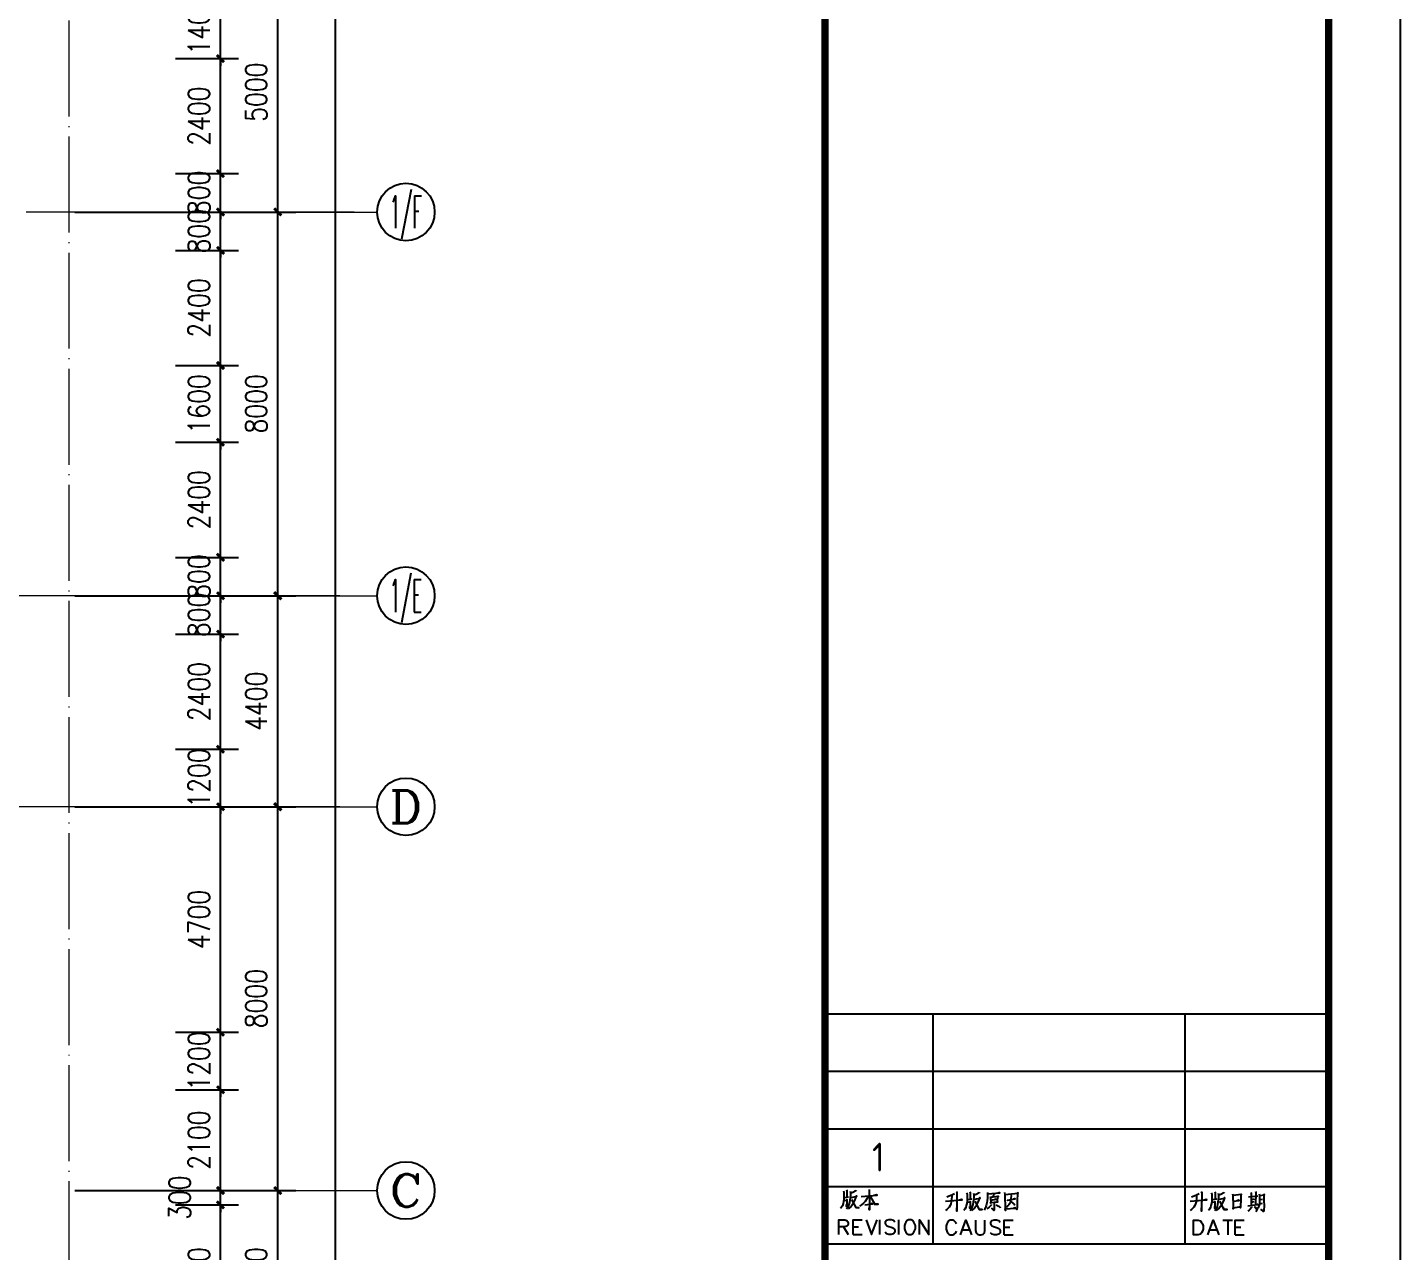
# Model space of a CAD drawing. Extents: x 1417642 to 3570900, y 124798 to 1191112.
# Drawn here: x 1589714 to 1618342, y 533098 to 558619 of the extents above; entities that cross this region are included whole.
import ezdxf
from ezdxf.enums import TextEntityAlignment as Align

# ---------------------------------------------------------------- set-up
doc = ezdxf.new("R2010")
doc.units = 0
doc.header["$LTSCALE"] = 1000
doc.header["$MEASUREMENT"] = 0
doc.linetypes.add('DOTE', pattern=[2.42, 2, -0.2, 0.02, -0.2])
doc.layers.get('0').update_dxf_attribs({"linetype": 'CONTINUOUS'})
doc.layers.get('Defpoints').update_dxf_attribs({"linetype": 'CONTINUOUS'})
for name, color, linetype in [('AXIS', 3, 'CONTINUOUS'), ('AXIS_TEXT', 7, 'CONTINUOUS'), ('DOTE', 1, 'DOTE'), ('PUB_DIM', 3, 'CONTINUOUS'), ('PUB_TITLE', 4, 'CONTINUOUS'), ('图戳', 211, 'CONTINUOUS')]:
    doc.layers.add(name, color=color, linetype=linetype)
doc.styles.add('_TCH_AXIS', font='COMPLEX', dxfattribs={"bigfont": 'GBCBIG'})
doc.styles.add('DIM_FONT', font='SIMPLEX.shx', dxfattribs={"width": 0.8})
doc.styles.get("Standard").update_dxf_attribs({"font": 'GBENOR', "bigfont": 'GBCBIG'})
doc.dimstyles.new('DIMN150', dxfattribs={"dimscale": 1.5, "dimtxt": 300, "dimasz": 100, "dimexe": 250, "dimexo": 300, "dimgap": 150, "dimtad": 1, "dimdec": 0, "dimzin": 0, "dimdsep": 46, "dimtxsty": 'DIM_FONT', "dimblk": 'ARCHTICK', "dimcen": 0.09, "dimdle": 1.5, "dimclrt": 7, "dimazin": 2, "dimtfac": 1, "dimtdec": 0, "dimtix": 1, "dimtmove": 2, "dimatfit": 3, "dimldrblk": 'ARCHTICK', "dimfxl": 1, "dimtolj": 1, "dimtzin": 0, "dimarcsym": 0})

# ---------------------------------------------------------------- blocks, each defined once
blk = doc.blocks.new('_ArchTick')
at = {"color": 0, "linetype": 'ByBlock', "const_width": 0.4}
blk.add_lwpolyline([(-0.5, -0.5), (0.5, 0.5)], dxfattribs=at)
blk = doc.blocks.new('*D2595')
at = {"layer": 'Defpoints', "color": 0}
for p in [(1592347, 534071), (1593738, 534071), (1592347, 531071)]:
    blk.add_point(p, dxfattribs=at)
at = {"layer": 'PUB_DIM', "color": 0, "lineweight": -2}
for p, q in [((1592797, 534071), (1594113, 534071)), ((1593738, 531069), (1593738, 534073)), ((1592797, 531071), (1594113, 531071))]:
    blk.add_line(p, q, dxfattribs=at)
at = {"layer": 'PUB_DIM', "color": 0, "lineweight": -2, "xscale": 150, "yscale": 150, "zscale": 150}
for p, rotation in [((1593738, 534071), 90), ((1593738, 531071), 270)]:
    blk.add_blockref('_ArchTick', p, dxfattribs=dict(at, rotation=rotation))
at = {"layer": 'PUB_DIM', "color": 7, "insert": (1593288, 532571), "char_height": 450, "attachment_point": 5, "rotation": 90, "style": 'DIM_FONT'}
blk.add_mtext('\\A1;3000', dxfattribs=at)
blk = doc.blocks.new('*D2596')
at = {"layer": 'Defpoints', "color": 0}
for p in [(1592347, 534371), (1593738, 534371), (1592347, 534071)]:
    blk.add_point(p, dxfattribs=at)
at = {"layer": 'PUB_DIM', "color": 0, "lineweight": -2}
for p, q in [((1593738, 534371), (1593738, 534521)), ((1592797, 534371), (1594113, 534371)), ((1593738, 534071), (1593738, 534371)), ((1592797, 534071), (1594113, 534071)), ((1593738, 534071), (1593738, 533921))]:
    blk.add_line(p, q, dxfattribs=at)
at = {"layer": 'PUB_DIM', "color": 0, "lineweight": -2, "xscale": 150, "yscale": 150, "zscale": 150}
for p, rotation in [((1593738, 534371), 270), ((1593738, 534071), 90)]:
    blk.add_blockref('_ArchTick', p, dxfattribs=dict(at, rotation=rotation))
at = {"layer": 'PUB_DIM', "color": 7, "insert": (1592887, 534221), "char_height": 450, "attachment_point": 5, "rotation": 90, "style": 'DIM_FONT'}
blk.add_mtext('\\A1;300', dxfattribs=at)
blk = doc.blocks.new('*D2597')
at = {"layer": 'Defpoints', "color": 0}
for p in [(1592347, 536471), (1593738, 536471), (1592347, 534371)]:
    blk.add_point(p, dxfattribs=at)
at = {"layer": 'PUB_DIM', "color": 0, "lineweight": -2}
for p, q in [((1592797, 536471), (1594113, 536471)), ((1593738, 534369), (1593738, 536473)), ((1592797, 534371), (1594113, 534371))]:
    blk.add_line(p, q, dxfattribs=at)
at = {"layer": 'PUB_DIM', "color": 0, "lineweight": -2, "xscale": 150, "yscale": 150, "zscale": 150}
for p, rotation in [((1593738, 536471), 90), ((1593738, 534371), 270)]:
    blk.add_blockref('_ArchTick', p, dxfattribs=dict(at, rotation=rotation))
at = {"layer": 'PUB_DIM', "color": 7, "insert": (1593288, 535421), "char_height": 450, "attachment_point": 5, "rotation": 90, "style": 'DIM_FONT'}
blk.add_mtext('\\A1;2100', dxfattribs=at)
blk = doc.blocks.new('*D2598')
at = {"layer": 'Defpoints', "color": 0}
for p in [(1592347, 537671), (1593738, 537671), (1592347, 536471)]:
    blk.add_point(p, dxfattribs=at)
at = {"layer": 'PUB_DIM', "color": 0, "lineweight": -2}
for p, q in [((1592797, 537671), (1594113, 537671)), ((1593738, 537671), (1593738, 537821)), ((1593738, 536471), (1593738, 537671)), ((1592797, 536471), (1594113, 536471)), ((1593738, 536471), (1593738, 536321))]:
    blk.add_line(p, q, dxfattribs=at)
at = {"layer": 'PUB_DIM', "color": 0, "lineweight": -2, "xscale": 150, "yscale": 150, "zscale": 150}
for p, rotation in [((1593738, 537671), 270), ((1593738, 536471), 90)]:
    blk.add_blockref('_ArchTick', p, dxfattribs=dict(at, rotation=rotation))
at = {"layer": 'PUB_DIM', "color": 7, "insert": (1593288, 537071), "char_height": 450, "attachment_point": 5, "rotation": 90, "style": 'DIM_FONT'}
blk.add_mtext('\\A1;1200', dxfattribs=at)
blk = doc.blocks.new('*D2599')
at = {"layer": 'Defpoints', "color": 0}
for p in [(1592347, 542371), (1593738, 542371), (1592347, 537671)]:
    blk.add_point(p, dxfattribs=at)
at = {"layer": 'PUB_DIM', "color": 0, "lineweight": -2}
for p, q in [((1592797, 542371), (1594113, 542371)), ((1593738, 537669), (1593738, 542373)), ((1592797, 537671), (1594113, 537671))]:
    blk.add_line(p, q, dxfattribs=at)
at = {"layer": 'PUB_DIM', "color": 0, "lineweight": -2, "xscale": 150, "yscale": 150, "zscale": 150}
for p, rotation in [((1593738, 542371), 90), ((1593738, 537671), 270)]:
    blk.add_blockref('_ArchTick', p, dxfattribs=dict(at, rotation=rotation))
at = {"layer": 'PUB_DIM', "color": 7, "insert": (1593288, 540021), "char_height": 450, "attachment_point": 5, "rotation": 90, "style": 'DIM_FONT'}
blk.add_mtext('\\A1;4700', dxfattribs=at)
blk = doc.blocks.new('*D2600')
at = {"layer": 'Defpoints', "color": 0}
for p in [(1592347, 543571), (1593738, 543571), (1592347, 542371)]:
    blk.add_point(p, dxfattribs=at)
at = {"layer": 'PUB_DIM', "color": 0, "lineweight": -2}
for p, q in [((1593738, 543571), (1593738, 543721)), ((1592797, 543571), (1594113, 543571)), ((1593738, 542371), (1593738, 543571)), ((1592797, 542371), (1594113, 542371)), ((1593738, 542371), (1593738, 542221))]:
    blk.add_line(p, q, dxfattribs=at)
at = {"layer": 'PUB_DIM', "color": 0, "lineweight": -2, "xscale": 150, "yscale": 150, "zscale": 150}
for p, rotation in [((1593738, 543571), 270), ((1593738, 542371), 90)]:
    blk.add_blockref('_ArchTick', p, dxfattribs=dict(at, rotation=rotation))
at = {"layer": 'PUB_DIM', "color": 7, "insert": (1593288, 542971), "char_height": 450, "attachment_point": 5, "rotation": 90, "style": 'DIM_FONT'}
blk.add_mtext('\\A1;1200', dxfattribs=at)
blk = doc.blocks.new('*D2601')
at = {"layer": 'Defpoints', "color": 0}
for p in [(1592347, 545971), (1593738, 545971), (1592347, 543571)]:
    blk.add_point(p, dxfattribs=at)
at = {"layer": 'PUB_DIM', "color": 0, "lineweight": -2}
for p, q in [((1592797, 545971), (1594113, 545971)), ((1593738, 543569), (1593738, 545973)), ((1592797, 543571), (1594113, 543571))]:
    blk.add_line(p, q, dxfattribs=at)
at = {"layer": 'PUB_DIM', "color": 0, "lineweight": -2, "xscale": 150, "yscale": 150, "zscale": 150}
for p, rotation in [((1593738, 545971), 90), ((1593738, 543571), 270)]:
    blk.add_blockref('_ArchTick', p, dxfattribs=dict(at, rotation=rotation))
at = {"layer": 'PUB_DIM', "color": 7, "insert": (1593288, 544771), "char_height": 450, "attachment_point": 5, "rotation": 90, "style": 'DIM_FONT'}
blk.add_mtext('\\A1;2400', dxfattribs=at)
blk = doc.blocks.new('*D2602')
at = {"layer": 'Defpoints', "color": 0}
for p in [(1592347, 546771), (1593738, 546771), (1592347, 545971)]:
    blk.add_point(p, dxfattribs=at)
at = {"layer": 'PUB_DIM', "color": 0, "lineweight": -2}
for p, q in [((1593738, 546771), (1593738, 546921)), ((1592797, 546771), (1594113, 546771)), ((1593738, 545971), (1593738, 546771)), ((1592797, 545971), (1594113, 545971)), ((1593738, 545971), (1593738, 545821))]:
    blk.add_line(p, q, dxfattribs=at)
at = {"layer": 'PUB_DIM', "color": 0, "lineweight": -2, "xscale": 150, "yscale": 150, "zscale": 150}
for p, rotation in [((1593738, 546771), 270), ((1593738, 545971), 90)]:
    blk.add_blockref('_ArchTick', p, dxfattribs=dict(at, rotation=rotation))
at = {"layer": 'PUB_DIM', "color": 7, "insert": (1593288, 546371), "char_height": 450, "attachment_point": 5, "rotation": 90, "style": 'DIM_FONT'}
blk.add_mtext('\\A1;800', dxfattribs=at)
blk = doc.blocks.new('*D2603')
at = {"layer": 'Defpoints', "color": 0}
for p in [(1592347, 547571), (1593738, 547571), (1592347, 546771)]:
    blk.add_point(p, dxfattribs=at)
at = {"layer": 'PUB_DIM', "color": 0, "lineweight": -2}
for p, q in [((1593738, 547571), (1593738, 547721)), ((1592797, 547571), (1594113, 547571)), ((1593738, 546771), (1593738, 547571)), ((1592797, 546771), (1594113, 546771)), ((1593738, 546771), (1593738, 546621))]:
    blk.add_line(p, q, dxfattribs=at)
at = {"layer": 'PUB_DIM', "color": 0, "lineweight": -2, "xscale": 150, "yscale": 150, "zscale": 150}
for p, rotation in [((1593738, 547571), 270), ((1593738, 546771), 90)]:
    blk.add_blockref('_ArchTick', p, dxfattribs=dict(at, rotation=rotation))
at = {"layer": 'PUB_DIM', "color": 7, "insert": (1593288, 547171), "char_height": 450, "attachment_point": 5, "rotation": 90, "style": 'DIM_FONT'}
blk.add_mtext('\\A1;800', dxfattribs=at)
blk = doc.blocks.new('*D2604')
at = {"layer": 'Defpoints', "color": 0}
for p in [(1592347, 549971), (1593738, 549971), (1592347, 547571)]:
    blk.add_point(p, dxfattribs=at)
at = {"layer": 'PUB_DIM', "color": 0, "lineweight": -2}
for p, q in [((1592797, 549971), (1594113, 549971)), ((1593738, 547569), (1593738, 549973)), ((1592797, 547571), (1594113, 547571))]:
    blk.add_line(p, q, dxfattribs=at)
at = {"layer": 'PUB_DIM', "color": 0, "lineweight": -2, "xscale": 150, "yscale": 150, "zscale": 150}
for p, rotation in [((1593738, 549971), 90), ((1593738, 547571), 270)]:
    blk.add_blockref('_ArchTick', p, dxfattribs=dict(at, rotation=rotation))
at = {"layer": 'PUB_DIM', "color": 7, "insert": (1593288, 548771), "char_height": 450, "attachment_point": 5, "rotation": 90, "style": 'DIM_FONT'}
blk.add_mtext('\\A1;2400', dxfattribs=at)
blk = doc.blocks.new('*D2605')
at = {"layer": 'Defpoints', "color": 0}
for p in [(1592347, 551571), (1593738, 551571), (1592347, 549971)]:
    blk.add_point(p, dxfattribs=at)
at = {"layer": 'PUB_DIM', "color": 0, "lineweight": -2}
for p, q in [((1593738, 551571), (1593738, 551721)), ((1592797, 551571), (1594113, 551571)), ((1593738, 549971), (1593738, 551571)), ((1592797, 549971), (1594113, 549971)), ((1593738, 549971), (1593738, 549821))]:
    blk.add_line(p, q, dxfattribs=at)
at = {"layer": 'PUB_DIM', "color": 0, "lineweight": -2, "xscale": 150, "yscale": 150, "zscale": 150}
for p, rotation in [((1593738, 551571), 270), ((1593738, 549971), 90)]:
    blk.add_blockref('_ArchTick', p, dxfattribs=dict(at, rotation=rotation))
at = {"layer": 'PUB_DIM', "color": 7, "insert": (1593288, 550771), "char_height": 450, "attachment_point": 5, "rotation": 90, "style": 'DIM_FONT'}
blk.add_mtext('\\A1;1600', dxfattribs=at)
blk = doc.blocks.new('*D2606')
at = {"layer": 'Defpoints', "color": 0}
for p in [(1592347, 553971), (1593738, 553971), (1592347, 551571)]:
    blk.add_point(p, dxfattribs=at)
at = {"layer": 'PUB_DIM', "color": 0, "lineweight": -2}
for p, q in [((1592797, 553971), (1594113, 553971)), ((1593738, 551569), (1593738, 553973)), ((1592797, 551571), (1594113, 551571))]:
    blk.add_line(p, q, dxfattribs=at)
at = {"layer": 'PUB_DIM', "color": 0, "lineweight": -2, "xscale": 150, "yscale": 150, "zscale": 150}
for p, rotation in [((1593738, 553971), 90), ((1593738, 551571), 270)]:
    blk.add_blockref('_ArchTick', p, dxfattribs=dict(at, rotation=rotation))
at = {"layer": 'PUB_DIM', "color": 7, "insert": (1593288, 552771), "char_height": 450, "attachment_point": 5, "rotation": 90, "style": 'DIM_FONT'}
blk.add_mtext('\\A1;2400', dxfattribs=at)
blk = doc.blocks.new('*D2607')
at = {"layer": 'Defpoints', "color": 0}
for p in [(1592347, 554771), (1593738, 554771), (1592347, 553971)]:
    blk.add_point(p, dxfattribs=at)
at = {"layer": 'PUB_DIM', "color": 0, "lineweight": -2}
for p, q in [((1593738, 554771), (1593738, 554921)), ((1592797, 554771), (1594113, 554771)), ((1593738, 553971), (1593738, 554771)), ((1592797, 553971), (1594113, 553971)), ((1593738, 553971), (1593738, 553821))]:
    blk.add_line(p, q, dxfattribs=at)
at = {"layer": 'PUB_DIM', "color": 0, "lineweight": -2, "xscale": 150, "yscale": 150, "zscale": 150}
for p, rotation in [((1593738, 554771), 270), ((1593738, 553971), 90)]:
    blk.add_blockref('_ArchTick', p, dxfattribs=dict(at, rotation=rotation))
at = {"layer": 'PUB_DIM', "color": 7, "insert": (1593288, 554371), "char_height": 450, "attachment_point": 5, "rotation": 90, "style": 'DIM_FONT'}
blk.add_mtext('\\A1;800', dxfattribs=at)
blk = doc.blocks.new('*D2608')
at = {"layer": 'Defpoints', "color": 0}
for p in [(1592347, 555571), (1593738, 555571), (1592347, 554771)]:
    blk.add_point(p, dxfattribs=at)
at = {"layer": 'PUB_DIM', "color": 0, "lineweight": -2}
for p, q in [((1593738, 555571), (1593738, 555721)), ((1592797, 555571), (1594113, 555571)), ((1593738, 554771), (1593738, 555571)), ((1592797, 554771), (1594113, 554771)), ((1593738, 554771), (1593738, 554621))]:
    blk.add_line(p, q, dxfattribs=at)
at = {"layer": 'PUB_DIM', "color": 0, "lineweight": -2, "xscale": 150, "yscale": 150, "zscale": 150}
for p, rotation in [((1593738, 555571), 270), ((1593738, 554771), 90)]:
    blk.add_blockref('_ArchTick', p, dxfattribs=dict(at, rotation=rotation))
at = {"layer": 'PUB_DIM', "color": 7, "insert": (1593288, 555171), "char_height": 450, "attachment_point": 5, "rotation": 90, "style": 'DIM_FONT'}
blk.add_mtext('\\A1;800', dxfattribs=at)
blk = doc.blocks.new('*D2609')
at = {"layer": 'Defpoints', "color": 0}
for p in [(1592347, 557971), (1593738, 557971), (1592347, 555571)]:
    blk.add_point(p, dxfattribs=at)
at = {"layer": 'PUB_DIM', "color": 0, "lineweight": -2}
for p, q in [((1592797, 557971), (1594113, 557971)), ((1593738, 555569), (1593738, 557973)), ((1592797, 555571), (1594113, 555571))]:
    blk.add_line(p, q, dxfattribs=at)
at = {"layer": 'PUB_DIM', "color": 0, "lineweight": -2, "xscale": 150, "yscale": 150, "zscale": 150}
for p, rotation in [((1593738, 557971), 90), ((1593738, 555571), 270)]:
    blk.add_blockref('_ArchTick', p, dxfattribs=dict(at, rotation=rotation))
at = {"layer": 'PUB_DIM', "color": 7, "insert": (1593288, 556771), "char_height": 450, "attachment_point": 5, "rotation": 90, "style": 'DIM_FONT'}
blk.add_mtext('\\A1;2400', dxfattribs=at)
blk = doc.blocks.new('*D2610')
at = {"layer": 'Defpoints', "color": 0}
for p in [(1592347, 559371), (1593738, 559371), (1592347, 557971)]:
    blk.add_point(p, dxfattribs=at)
at = {"layer": 'PUB_DIM', "color": 0, "lineweight": -2}
for p, q in [((1593738, 559371), (1593738, 559521)), ((1592797, 559371), (1594113, 559371)), ((1593738, 557971), (1593738, 559371)), ((1592797, 557971), (1594113, 557971)), ((1593738, 557971), (1593738, 557821))]:
    blk.add_line(p, q, dxfattribs=at)
at = {"layer": 'PUB_DIM', "color": 0, "lineweight": -2, "xscale": 150, "yscale": 150, "zscale": 150}
for p, rotation in [((1593738, 559371), 270), ((1593738, 557971), 90)]:
    blk.add_blockref('_ArchTick', p, dxfattribs=dict(at, rotation=rotation))
at = {"layer": 'PUB_DIM', "color": 7, "insert": (1593288, 558671), "char_height": 450, "attachment_point": 5, "rotation": 90, "style": 'DIM_FONT'}
blk.add_mtext('\\A1;1400', dxfattribs=at)
blk = doc.blocks.new('*D2632')
at = {"layer": 'Defpoints', "color": 0}
for p in [(1593430, 621371), (1596138, 621371), (1593430, 522771)]:
    blk.add_point(p, dxfattribs=at)
at = {"layer": 'PUB_DIM', "color": 0, "lineweight": -2}
for p, q in [((1593880, 621371), (1596513, 621371)), ((1596138, 522769), (1596138, 621373)), ((1593880, 522771), (1596513, 522771))]:
    blk.add_line(p, q, dxfattribs=at)
at = {"layer": 'PUB_DIM', "color": 0, "lineweight": -2, "xscale": 150, "yscale": 150, "zscale": 150}
for p, rotation in [((1596138, 621371), 90), ((1596138, 522771), 270)]:
    blk.add_blockref('_ArchTick', p, dxfattribs=dict(at, rotation=rotation))
at = {"layer": 'PUB_DIM', "color": 7, "insert": (1595688, 572071), "char_height": 450, "attachment_point": 5, "rotation": 90, "style": 'DIM_FONT'}
blk.add_mtext('\\A1;98600', dxfattribs=at)
blk = doc.blocks.new('*D2641')
at = {"layer": 'AXIS', "color": 0, "lineweight": -2}
for p, q in [((1590698, 559771), (1595307, 559771)), ((1594932, 554769), (1594932, 559773)), ((1590698, 554771), (1595307, 554771))]:
    blk.add_line(p, q, dxfattribs=at)
at = {"layer": 'Defpoints', "color": 0}
for p in [(1590248, 559771), (1594932, 559771), (1590248, 554771)]:
    blk.add_point(p, dxfattribs=at)
at = {"layer": 'AXIS', "color": 0, "lineweight": -2, "xscale": 150, "yscale": 150, "zscale": 150}
for p, rotation in [((1594932, 559771), 90), ((1594932, 554771), 270)]:
    blk.add_blockref('_ArchTick', p, dxfattribs=dict(at, rotation=rotation))
at = {"layer": 'AXIS', "color": 7, "insert": (1594482, 557271), "char_height": 450, "attachment_point": 5, "rotation": 90, "style": 'DIM_FONT'}
blk.add_mtext('\\A1;5000', dxfattribs=at)
blk = doc.blocks.new('*D2642')
at = {"layer": 'AXIS', "color": 0, "lineweight": -2}
for p, q in [((1590698, 554771), (1595307, 554771)), ((1594932, 546769), (1594932, 554773)), ((1590698, 546771), (1595307, 546771))]:
    blk.add_line(p, q, dxfattribs=at)
at = {"layer": 'Defpoints', "color": 0}
for p in [(1590248, 554771), (1594932, 554771), (1590248, 546771)]:
    blk.add_point(p, dxfattribs=at)
at = {"layer": 'AXIS', "color": 0, "lineweight": -2, "xscale": 150, "yscale": 150, "zscale": 150}
for p, rotation in [((1594932, 554771), 90), ((1594932, 546771), 270)]:
    blk.add_blockref('_ArchTick', p, dxfattribs=dict(at, rotation=rotation))
at = {"layer": 'AXIS', "color": 7, "insert": (1594482, 550771), "char_height": 450, "attachment_point": 5, "rotation": 90, "style": 'DIM_FONT'}
blk.add_mtext('\\A1;8000', dxfattribs=at)
blk = doc.blocks.new('*D2643')
at = {"layer": 'AXIS', "color": 0, "lineweight": -2}
for p, q in [((1590698, 546771), (1595307, 546771)), ((1594932, 542369), (1594932, 546773)), ((1590698, 542371), (1595307, 542371))]:
    blk.add_line(p, q, dxfattribs=at)
at = {"layer": 'Defpoints', "color": 0}
for p in [(1590248, 546771), (1594932, 546771), (1590248, 542371)]:
    blk.add_point(p, dxfattribs=at)
at = {"layer": 'AXIS', "color": 0, "lineweight": -2, "xscale": 150, "yscale": 150, "zscale": 150}
for p, rotation in [((1594932, 546771), 90), ((1594932, 542371), 270)]:
    blk.add_blockref('_ArchTick', p, dxfattribs=dict(at, rotation=rotation))
at = {"layer": 'AXIS', "color": 7, "insert": (1594482, 544571), "char_height": 450, "attachment_point": 5, "rotation": 90, "style": 'DIM_FONT'}
blk.add_mtext('\\A1;4400', dxfattribs=at)
blk = doc.blocks.new('*D2644')
at = {"layer": 'AXIS', "color": 0, "lineweight": -2}
for p, q in [((1590698, 542371), (1595307, 542371)), ((1594932, 534369), (1594932, 542373)), ((1590698, 534371), (1595307, 534371))]:
    blk.add_line(p, q, dxfattribs=at)
at = {"layer": 'Defpoints', "color": 0}
for p in [(1590248, 542371), (1594932, 542371), (1590248, 534371)]:
    blk.add_point(p, dxfattribs=at)
at = {"layer": 'AXIS', "color": 0, "lineweight": -2, "xscale": 150, "yscale": 150, "zscale": 150}
for p, rotation in [((1594932, 542371), 90), ((1594932, 534371), 270)]:
    blk.add_blockref('_ArchTick', p, dxfattribs=dict(at, rotation=rotation))
at = {"layer": 'AXIS', "color": 7, "insert": (1594482, 538371), "char_height": 450, "attachment_point": 5, "rotation": 90, "style": 'DIM_FONT'}
blk.add_mtext('\\A1;8000', dxfattribs=at)
blk = doc.blocks.new('*D2645')
at = {"layer": 'AXIS', "color": 0, "lineweight": -2}
for p, q in [((1590698, 534371), (1595307, 534371)), ((1594932, 530769), (1594932, 534373)), ((1590698, 530771), (1595307, 530771))]:
    blk.add_line(p, q, dxfattribs=at)
at = {"layer": 'Defpoints', "color": 0}
for p in [(1590248, 534371), (1594932, 534371), (1590248, 530771)]:
    blk.add_point(p, dxfattribs=at)
at = {"layer": 'AXIS', "color": 0, "lineweight": -2, "xscale": 150, "yscale": 150, "zscale": 150}
for p, rotation in [((1594932, 534371), 90), ((1594932, 530771), 270)]:
    blk.add_blockref('_ArchTick', p, dxfattribs=dict(at, rotation=rotation))
at = {"layer": 'AXIS', "color": 7, "insert": (1594482, 532571), "char_height": 450, "attachment_point": 5, "rotation": 90, "style": 'DIM_FONT'}
blk.add_mtext('\\A1;3600', dxfattribs=at)

msp = doc.modelspace()

# ---------------------------------------------------------------- linework, layer by layer
at = {"layer": 'AXIS', "lineweight": 0}
for p, q in [((1591879.1, 554770.9, 0), (1597003.8, 554770.9, 0)), ((1591879.1, 546770.9, 0), (1597003.8, 546770.9, 0)), ((1591879.1, 542370.9, 0), (1597003.8, 542370.9, 0)), ((1591879.1, 534370.9, 0), (1597003.8, 534370.9, 0))]:
    msp.add_line(p, q, dxfattribs=at)
at = {"layer": 'AXIS'}
for centre in [(1597603.8, 554770.9), (1597603.8, 546770.9), (1597603.8, 542370.9), (1597603.8, 534370.9)]:
    msp.add_circle(centre, 600, dxfattribs=at)
at = {"layer": 'DOTE', "lineweight": 0, "elevation": 0}
for points in [[(1590578.7, 626522.2), (1590578.7, 517471.3)], [(1596527.1, 554770.9), (1501378.7, 554770.9)], [(1596227.1, 546770.9), (1501378.7, 546770.9)], [(1596227.1, 542370.9), (1431752.3, 542370.9)]]:
    msp.add_lwpolyline(points, dxfattribs=at)
at = {"layer": 'PUB_TITLE'}
msp.add_lwpolyline([(1417642.3, 507748.4), (1618342.3, 507748.4), (1618342.3, 633898.4), (1417642.3, 633898.4)], close=True, dxfattribs=at)
at = {"layer": 'PUB_TITLE', "const_width": 150}
msp.add_lwpolyline([(1421392.3, 509248.4), (1616842.3, 509248.4), (1616842.3, 632398.4), (1421392.3, 632398.4)], close=True, dxfattribs=at)
at = {"layer": '图戳'}
for p, q in [((1616842.3, 509248.4), (1616842.3, 632398.4)), ((1616842.3, 538048.4), (1606342.3, 538048.4)), ((1608592.3, 538048.4), (1608592.3, 533248.4)), ((1613842.3, 538048.4), (1613842.3, 533248.4)), ((1616842.3, 536848.4), (1606342.3, 536848.4)), ((1616842.3, 535648.4), (1606342.3, 535648.4)), ((1616842.3, 534448.4), (1606342.3, 534448.4)), ((1616842.3, 533248.4), (1606342.3, 533248.4))]:
    msp.add_line(p, q, dxfattribs=at)
at = {"layer": '图戳', "const_width": 150}
msp.add_lwpolyline([(1606342.3, 632398.4), (1606342.3, 509248.4)], dxfattribs=at)
at = {"layer": '图戳'}
for points in [[(1606724.8, 534361.3), (1606735.1, 534334), (1606735.1, 534255.5), (1606735.1, 534194), (1606728.3, 534139.4), (1606718, 534101.8), (1606704.4, 534054), (1606683.9, 534019.9), (1606663.4, 533992.6)], [(1606738.5, 534224.7), (1606834.1, 534238.4)], [(1606868.2, 534354.5), (1606875.1, 534320.3), (1606875.1, 534276), (1606868.2, 534221.3), (1606861.4, 534166.7), (1606851.2, 534122.3), (1606840.9, 534077.9), (1606827.3, 534040.4), (1606810.2, 534006.2), (1606789.7, 533982.3)], [(1606793.1, 534381.8), (1606800, 534361.3), (1606800, 534235)], [(1606895.6, 534228.2), (1607004.8, 534252.1), (1606998, 534262.3), (1606980.9, 534217.9), (1606960.4, 534163.3), (1606939.9, 534122.3), (1606916, 534081.3), (1606885.3, 534040.4), (1606851.2, 534009.6), (1606823.9, 533985.7)], [(1606994.6, 534375), (1606987.7, 534364.7), (1606922.9, 534330.6), (1606881.9, 534313.5)], [(1607250.7, 534255.5), (1607213.1, 534194), (1607179, 534142.8), (1607144.8, 534108.7), (1607100.4, 534071.1), (1607062.9, 534043.8)], [(1607097, 534245.2), (1607428.2, 534272.5), (1607414.5, 534279.4), (1607370.2, 534269.1)], [(1607264.3, 534388.6), (1607267.7, 534115.5), (1607267.7, 533968.7), (1607260.9, 533985.7), (1607267.7, 534030.1)], [(1607281.4, 534252.1), (1607380.4, 534081.3), (1607452.1, 534084.8), (1607383.8, 534088.2), (1607363.3, 534108.7)], [(1608985.2, 534258.9), (1608981.7, 534176.9), (1608974.9, 534132.6), (1608964.7, 534095), (1608951, 534057.4), (1608930.5, 534019.9), (1608906.6, 533992.6), (1608882.7, 533972.1), (1608852, 533951.6)], [(1609039.8, 534299.9), (1608985.2, 534276), (1608933.9, 534252.1), (1608882.7, 534231.6)], [(1609084.2, 534347.7), (1609097.8, 534330.6), (1609094.4, 534337.4), (1609091, 533937.9), (1609087.6, 533961.8), (1609091, 534006.2)], [(1609295.9, 534320.3), (1609306.1, 534293), (1609306.1, 534214.5), (1609306.1, 534153), (1609299.3, 534101.8), (1609289, 534060.9), (1609275.4, 534013.1), (1609254.9, 533982.3), (1609234.4, 533955)], [(1609439.3, 534313.5), (1609446.1, 534282.8), (1609446.1, 534238.4), (1609439.3, 534180.4), (1609432.4, 534129.1), (1609422.2, 534081.3), (1609412, 534037), (1609398.3, 534002.8), (1609381.2, 533968.7), (1609360.7, 533944.8)], [(1609364.1, 534340.8), (1609371, 534320.3), (1609371, 534194)], [(1609466.6, 534187.2), (1609575.8, 534211.1), (1609569, 534221.3), (1609551.9, 534176.9), (1609531.5, 534125.7), (1609511, 534084.8), (1609487.1, 534040.4), (1609456.3, 534002.8), (1609422.2, 533972.1), (1609394.9, 533948.2)], [(1609565.6, 534334), (1609558.8, 534323.8), (1609493.9, 534289.6), (1609452.9, 534276)], [(1609729.5, 534327.2), (1609732.9, 534299.9), (1609729.5, 534217.9), (1609726.1, 534156.5), (1609719.2, 534112.1), (1609705.6, 534057.4), (1609688.5, 534009.6), (1609674.9, 533985.7), (1609661.2, 533961.8)], [(1609736.3, 534299.9), (1609989, 534323.8), (1609975.3, 534323.8), (1609951.4, 534316.9)], [(1609787.5, 534248.6), (1609790.9, 534224.7), (1609797.8, 534105.2), (1609794.4, 534118.9), (1609948, 534132.6), (1609937.8, 534136), (1609948, 534255.5), (1609958.2, 534245.2), (1609794.4, 534224.7)], [(1609852.4, 534299.9), (1609859.2, 534286.2), (1609835.3, 534231.6)], [(1610084.6, 534327.2), (1610094.8, 534286.2), (1610101.7, 533982.3), (1610105.1, 533955), (1610098.2, 533985.7), (1610316.8, 534002.8), (1610299.7, 534006.2), (1610279.2, 534002.8)], [(1610094.8, 534286.2), (1610371.4, 534313.5), (1610357.7, 534323.8), (1610354.3, 534310.1), (1610350.9, 534156.5), (1610350.9, 534077.9), (1610347.5, 534019.9), (1610344.1, 533975.5), (1610320.2, 533999.4)], [(1610214.3, 534276), (1610224.6, 534262.3), (1610221.2, 534255.5), (1610217.7, 534211.1), (1610214.3, 534180.4), (1610210.9, 534146.2), (1610200.7, 534122.3), (1610190.4, 534095), (1610176.8, 534074.5), (1610156.3, 534050.6), (1610139.2, 534033.5), (1610125.6, 534019.9)], [(1614089.6, 534258.9), (1614086.2, 534176.9), (1614079.4, 534132.6), (1614069.2, 534095), (1614055.5, 534057.4), (1614035, 534019.9), (1614007.7, 533992.6), (1613983.8, 533972.1), (1613956.5, 533951.6)], [(1614140.9, 534299.9), (1614089.6, 534276), (1614038.4, 534252.1), (1613983.8, 534231.6)], [(1614188.7, 534347.7), (1614202.3, 534330.6), (1614198.9, 534337.4), (1614195.5, 533937.9), (1614192.1, 533961.8), (1614195.5, 534006.2)], [(1614396.9, 534320.3), (1614407.2, 534293), (1614407.2, 534214.5), (1614407.2, 534153), (1614400.3, 534101.8), (1614390.1, 534060.9), (1614379.9, 534013.1), (1614359.4, 533982.3), (1614338.9, 533955)], [(1614540.3, 534313.5), (1614547.2, 534282.8), (1614547.2, 534238.4), (1614540.3, 534180.4), (1614533.5, 534129.1), (1614523.3, 534081.3), (1614516.4, 534037), (1614502.8, 534002.8), (1614485.7, 533968.7), (1614465.2, 533944.8)], [(1614468.6, 534340.8), (1614475.5, 534320.3), (1614475.5, 534194)], [(1614571.1, 534187.2), (1614676.9, 534211.1), (1614670.1, 534221.3), (1614656.4, 534176.9), (1614635.9, 534125.7), (1614615.4, 534084.8), (1614591.5, 534040.4), (1614557.4, 534002.8), (1614523.3, 533972.1), (1614499.4, 533948.2)], [(1614666.7, 534334), (1614659.8, 534323.8), (1614598.4, 534289.6), (1614554, 534276)], [(1614837.4, 534299.9), (1614844.2, 534269.1), (1614847.6, 534194), (1614851, 534118.9), (1614851, 534108.7), (1614851, 534054), (1614851, 533985.7), (1614851, 534006.2), (1614980.8, 534026.7), (1615008.1, 534006.2), (1615014.9, 534033.5), (1615014.9, 534074.5), (1615018.3, 534149.6), (1615021.8, 534231.6), (1615021.8, 534296.4), (1615025.2, 534286.2), (1614847.6, 534265.7)], [(1615172, 534241.8), (1615366.6, 534262.3)], [(1615223.2, 534330.6), (1615230, 534310.1), (1615230, 534060.9)], [(1615318.8, 534351.1), (1615325.6, 534330.6), (1615315.4, 534071.1)], [(1615393.9, 534303.3), (1615404.2, 534269.1), (1615404.2, 534194), (1615400.8, 534115.5), (1615393.9, 534064.3), (1615376.9, 534009.6), (1615356.4, 533978.9), (1615322.2, 533927.7)], [(1615404.2, 534265.7), (1615503.2, 534282.8), (1615492.9, 534289.6), (1615492.9, 534187.2), (1615492.9, 534180.4), (1615496.4, 534030.1), (1615492.9, 533975.5), (1615489.5, 533941.4), (1615486.1, 533931.1), (1615438.3, 533975.5), (1615482.7, 533944.8)], [(1606735.1, 534163.3), (1606803.4, 534170.1), (1606796.5, 534180.4), (1606796.5, 534030.1), (1606793.1, 534050.6), (1606793.1, 534077.9)], [(1606892.1, 534183.8), (1606987.7, 534013.1), (1607049.2, 534009.6), (1606991.2, 534016.5), (1606974.1, 534037)], [(1607175.5, 534074.5), (1607342.8, 534091.6), (1607329.2, 534098.4), (1607298.5, 534088.2)], [(1608852, 534149.6), (1609200.3, 534176.9), (1609186.6, 534180.4), (1609145.6, 534170.1)], [(1609306.1, 534125.7), (1609374.4, 534132.6), (1609367.6, 534142.8), (1609367.6, 533992.6), (1609364.1, 534009.6), (1609364.1, 534037)], [(1609309.5, 534183.8), (1609405.1, 534197.4)], [(1609463.2, 534146.2), (1609558.8, 533975.5), (1609620.2, 533972.1), (1609562.2, 533978.9), (1609545.1, 533999.4)], [(1609804.6, 534081.3), (1609808, 534064.3), (1609790.9, 534050.6), (1609763.6, 534019.9), (1609736.3, 534002.8), (1609719.2, 533985.7)], [(1609797.8, 534170.1), (1609910.4, 534187.2), (1609893.4, 534183.8), (1609883.1, 534180.4)], [(1609862.6, 534118.9), (1609866.1, 534105.2), (1609869.5, 533996), (1609866.1, 533975.5), (1609866.1, 533961.8), (1609862.6, 533955), (1609818.3, 533996), (1609862.6, 533958.4), (1609866.1, 533975.5)], [(1609913.9, 534074.5), (1609961.7, 534047.2), (1609978.7, 534033.5), (1609992.4, 534013.1), (1609995.8, 534006.2)], [(1610132.4, 534176.9), (1610139.2, 534166.7), (1610146, 534170.1), (1610306.5, 534197.4), (1610296.3, 534197.4), (1610275.8, 534190.6)], [(1610210.9, 534146.2), (1610269, 534101.8), (1610289.4, 534084.8), (1610299.7, 534067.7)], [(1613956.5, 534149.6), (1614304.7, 534176.9), (1614287.7, 534180.4), (1614250.1, 534170.1)], [(1614407.2, 534125.7), (1614478.9, 534132.6), (1614472, 534142.8), (1614472, 533992.6), (1614468.6, 534009.6), (1614468.6, 534037)], [(1614410.6, 534183.8), (1614509.6, 534197.4)], [(1614567.6, 534146.2), (1614659.8, 533975.5), (1614724.7, 533972.1), (1614663.3, 533978.9), (1614649.6, 533999.4)], [(1614851, 534146.2), (1614980.8, 534163.3), (1614967.1, 534166.7), (1614936.4, 534153)], [(1615161.7, 534050.6), (1615366.6, 534077.9), (1615356.4, 534081.3), (1615342.7, 534071.1)], [(1615236.9, 534030.1), (1615233.5, 534013.1), (1615206.1, 533982.3), (1615185.6, 533958.4), (1615161.7, 533941.4)], [(1615233.5, 534183.8), (1615294.9, 534194)], [(1615236.9, 534129.1), (1615291.5, 534139.4)], [(1615291.5, 534040.4), (1615329.1, 534002.8), (1615329.1, 533985.7), (1615315.4, 534013.1)], [(1615400.8, 534095), (1615407.6, 534095), (1615462.2, 534105.2)], [(1615407.6, 534180.4), (1615462.2, 534190.6)], [(1606629.2, 533456.5), (1606629.2, 533757), (1606755.6, 533757), (1606800, 533743.3), (1606813.6, 533726.2), (1606827.3, 533698.9), (1606827.3, 533671.6), (1606813.6, 533640.9), (1606800, 533627.2), (1606755.6, 533613.6), (1606629.2, 533613.6)], [(1606926.3, 533456.5), (1606926.3, 533757), (1607114.1, 533757)], [(1607199.4, 533757), (1607312.1, 533456.5), (1607428.2, 533757)], [(1607482.8, 533456.5), (1607482.8, 533757)], [(1607797, 533712.6), (1607769.6, 533743.3), (1607725.3, 533757), (1607670.6, 533757), (1607626.2, 533743.3), (1607598.9, 533712.6), (1607598.9, 533685.3), (1607612.6, 533658), (1607626.2, 533640.9), (1607653.5, 533627.2), (1607742.3, 533599.9), (1607769.6, 533586.3), (1607783.3, 533569.2), (1607797, 533541.9), (1607797, 533500.9), (1607769.6, 533470.2), (1607725.3, 533456.5), (1607670.6, 533456.5), (1607626.2, 533470.2), (1607598.9, 533500.9)], [(1607882.3, 533456.5), (1607882.3, 533757)], [(1608083.8, 533757), (1608053, 533743.3), (1608025.7, 533712.6), (1608012.1, 533685.3), (1607998.4, 533640.9), (1607998.4, 533569.2), (1608012.1, 533528.2), (1608025.7, 533500.9), (1608053, 533470.2), (1608083.8, 533456.5), (1608141.8, 533456.5), (1608169.1, 533470.2), (1608196.4, 533500.9), (1608210.1, 533528.2), (1608227.2, 533569.2), (1608227.2, 533640.9), (1608210.1, 533685.3), (1608196.4, 533712.6), (1608169.1, 533743.3), (1608141.8, 533757), (1608083.8, 533757), (1608083.8, 533757)], [(1608312.5, 533456.5), (1608312.5, 533757), (1608510.6, 533456.5), (1608510.6, 533757)], [(1609080.8, 533678.4), (1609067.1, 533705.8), (1609036.4, 533736.5), (1609009.1, 533750.1), (1608951, 533750.1), (1608923.7, 533736.5), (1608896.4, 533705.8), (1608879.3, 533678.4), (1608865.7, 533634.1), (1608865.7, 533562.4), (1608879.3, 533521.4), (1608896.4, 533490.7), (1608923.7, 533463.3), (1608951, 533449.7), (1609009.1, 533449.7), (1609036.4, 533463.3), (1609067.1, 533490.7), (1609080.8, 533521.4)], [(1609166.1, 533449.7), (1609278.8, 533750.1), (1609394.9, 533449.7)], [(1609480.2, 533750.1), (1609480.2, 533535), (1609493.9, 533490.7), (1609521.2, 533463.3), (1609565.6, 533449.7), (1609592.9, 533449.7), (1609637.3, 533463.3), (1609664.6, 533490.7), (1609678.3, 533535), (1609678.3, 533750.1)], [(1609992.4, 533705.8), (1609965.1, 533736.5), (1609920.7, 533750.1), (1609866.1, 533750.1), (1609821.7, 533736.5), (1609794.4, 533705.8), (1609794.4, 533678.4), (1609808, 533647.7), (1609821.7, 533634.1), (1609852.4, 533620.4), (1609937.8, 533593.1), (1609965.1, 533579.4), (1609978.7, 533562.4), (1609992.4, 533535), (1609992.4, 533490.7), (1609965.1, 533463.3), (1609920.7, 533449.7), (1609866.1, 533449.7), (1609821.7, 533463.3), (1609794.4, 533490.7)], [(1610077.8, 533449.7), (1610077.8, 533750.1), (1610265.5, 533750.1)], [(1614024.8, 533449.7), (1614024.8, 533750.1), (1614123.8, 533750.1), (1614168.2, 533736.5), (1614195.5, 533705.8), (1614212.6, 533678.4), (1614226.2, 533634.1), (1614226.2, 533562.4), (1614212.6, 533521.4), (1614195.5, 533490.7), (1614168.2, 533463.3), (1614123.8, 533449.7), (1614024.8, 533449.7), (1614024.8, 533449.7)], [(1614325.2, 533449.7), (1614437.9, 533750.1), (1614554, 533449.7)], [(1614639.4, 533750.1), (1614837.4, 533750.1)], [(1614738.4, 533750.1), (1614738.4, 533449.7)], [(1614895.4, 533449.7), (1614895.4, 533750.1), (1615083.2, 533750.1)], [(1606728.3, 533613.6), (1606827.3, 533456.5)], [(1606926.3, 533613.6), (1607042.4, 533613.6)], [(1606926.3, 533456.5), (1607114.1, 533456.5)], [(1609207.1, 533548.7), (1609350.5, 533548.7)], [(1610077.8, 533606.7), (1610193.8, 533606.7)], [(1610077.8, 533449.7), (1610265.5, 533449.7)], [(1614369.6, 533548.7), (1614509.6, 533548.7)], [(1614895.4, 533606.7), (1615011.5, 533606.7)], [(1614895.4, 533449.7), (1615083.2, 533449.7)]]:
    msp.add_lwpolyline(points, dxfattribs=at)

# ---------------------------------------------------------------- texts
at = {"layer": 'AXIS_TEXT', "style": '_TCH_AXIS'}
for s, height, width, p, p2 in [('1/F', 678.82, 0.396226, (1597264.4, 554431.5), (1597943.2, 554431.5)), ('1/E', 678.82, 0.396226, (1597264.4, 546431.5), (1597943.2, 546431.5)), ('D', 678.8, 1.235294, (1597264.4, 542031.5), (1597943.2, 542031.5)), ('C', 678.8, 1.4, (1597264.4, 534031.5), (1597943.2, 534031.5))]:
    msp.add_text(s, height=height, dxfattribs=dict(at, width=width)).set_placement(p, p2, align=Align.FIT)
at = {"layer": '图戳'}
msp.add_text('1', height=600, dxfattribs=at).set_placement((1607325.7, 534766.9))

# ---------------------------------------------------------------- dimensions: what is measured, and where the dimension line sits
at = {"layer": 'AXIS'}
for p1, p2, picture, middle in [((1590248.5, 554770.9), (1590248.5, 559770.9), '*D2641', (1594482.4, 557270.9)), ((1590248.5, 546770.9), (1590248.5, 554770.9), '*D2642', (1594482.4, 550770.9)), ((1590248.5, 542370.9), (1590248.5, 546770.9), '*D2643', (1594482.4, 544570.9)), ((1590248.5, 534370.9), (1590248.5, 542370.9), '*D2644', (1594482.4, 538370.9)), ((1590248.5, 530770.9), (1590248.5, 534370.9), '*D2645', (1594482.4, 532570.9))]:
    dim = msp.add_aligned_dim(p1=p1, p2=p2, distance=-4683.9, dimstyle='DIMN150', dxfattribs=at)
    dim.commit()
    dim.dimension.update_dxf_attribs({"geometry": picture, "text_midpoint": middle})
at = {"layer": 'PUB_DIM'}
for p1, p2, distance, picture, middle in [((1593430.5, 522770.9), (1593430.5, 621370.9), -2707.3, '*D2632', (1595687.8, 572070.9)), ((1592346.9, 557970.9), (1592346.9, 559371.2), -1390.9, '*D2610', (1593287.8, 558671.1)), ((1592346.9, 555570.9), (1592346.9, 557970.9), -1390.9, '*D2609', (1593287.8, 556770.9)), ((1592346.9, 554770.9), (1592346.9, 555570.9), -1390.9, '*D2608', (1593287.8, 555170.9)), ((1592346.9, 553970.9), (1592346.9, 554770.9), -1390.9, '*D2607', (1593287.8, 554370.9)), ((1592346.9, 551570.9), (1592346.9, 553970.9), -1390.9, '*D2606', (1593287.8, 552770.9)), ((1592346.9, 549970.9), (1592346.9, 551570.9), -1390.9, '*D2605', (1593287.8, 550770.9)), ((1592346.9, 547570.9), (1592346.9, 549970.9), -1390.9, '*D2604', (1593287.8, 548770.9)), ((1592346.9, 546770.9), (1592346.9, 547570.9), -1390.9, '*D2603', (1593287.8, 547170.9)), ((1592346.9, 545970.9), (1592346.9, 546770.9), -1390.9, '*D2602', (1593287.8, 546370.9)), ((1592346.9, 543570.9), (1592346.9, 545970.9), -1390.9, '*D2601', (1593287.8, 544770.9)), ((1592346.9, 542370.9), (1592346.9, 543570.9), -1390.9, '*D2600', (1593287.8, 542970.9)), ((1592346.9, 537670.9), (1592346.9, 542370.9), -1390.9, '*D2599', (1593287.8, 540020.9)), ((1592346.9, 536470.9), (1592346.9, 537670.9), -1390.9, '*D2598', (1593287.8, 537070.9)), ((1592346.9, 534370.9), (1592346.9, 536470.9), -1390.9, '*D2597', (1593287.8, 535420.9)), ((1592346.9, 531070.9), (1592346.9, 534070.9), -1390.9, '*D2595', (1593287.8, 532570.9))]:
    dim = msp.add_aligned_dim(p1=p1, p2=p2, distance=distance, dimstyle='DIMN150', dxfattribs=at)
    dim.commit()
    dim.dimension.update_dxf_attribs({"geometry": picture, "text_midpoint": middle})
dim = msp.add_linear_dim(base=(1593737.8, 534370.9), p1=(1592346.9, 534070.9), p2=(1592346.9, 534370.9), angle=90, dimstyle='DIMN150', dxfattribs=at)
dim.commit()
dim.dimension.update_dxf_attribs({"geometry": '*D2596', "text_midpoint": (1592886.6, 534220.9), "dimtype": 129})

doc.saveas('drawing.dxf')
